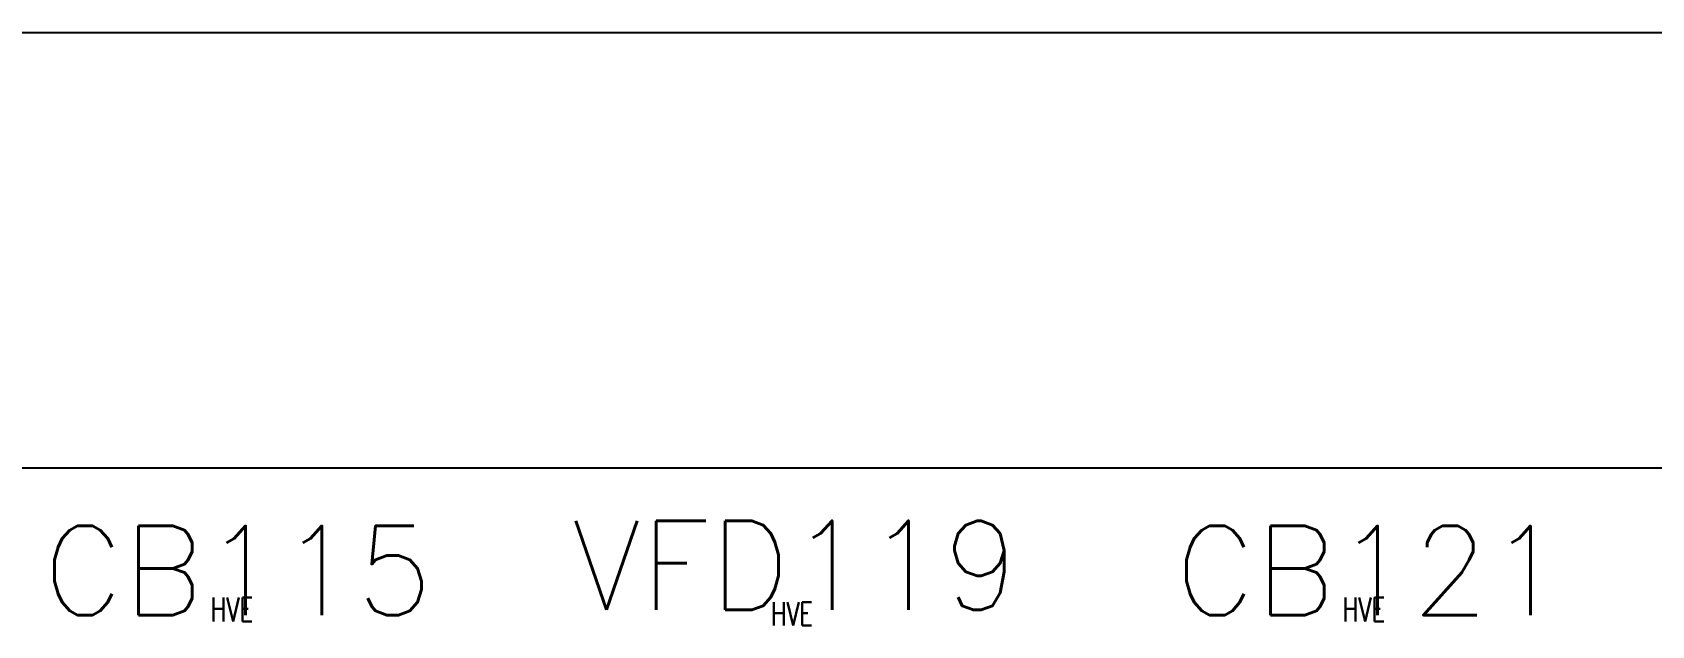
# Model space of a CAD drawing. Header units: inches. Extents: x 0.1 to 89.7, y 0.1 to 57.6.
# Drawn here: x 16.64 to 25.02, y 21.77 to 24.84 of the extents above; entities that cross this region are included whole.
import ezdxf
from ezdxf.enums import TextEntityAlignment as Align

# ---------------------------------------------------------------- set-up
doc = ezdxf.new("R2010")
doc.units = ezdxf.units.IN
doc.header["$MEASUREMENT"] = 0
doc.linetypes.add('HIDDEN2', pattern=[0.1875, 0.125, -0.0625])
for name, color, linetype in [('PLOC', 8, 'Continuous'), ('PSYMS', 7, 'Continuous'), ('PTAG', 150, 'Continuous')]:
    doc.layers.add(name, color=color, linetype=linetype)
doc.styles.add('WD', font='romans.shx', dxfattribs={"height": 0.185})

# ---------------------------------------------------------------- blocks, each defined once
blk = doc.blocks.new('1489_3P_MINIATURE')
at = {"style": 'WD', "width": 0.7}
for tag, p in [('INST', (1.0625, 5.4196)), ('LOC', (1.0625, 5.25)), ('DESC1', (1.0625, 5.0938)), ('DESC2', (1.0625, 4.9375)), ('DESC3', (1.0625, 4.7896)), ('XREF', (1.0625, 4.2188))]:
    blk.add_attdef(tag, text='', height=0.125, dxfattribs=at).set_placement(p, align=Align.CENTER)
at = {"style": 'WD'}
blk.add_attdef('TAG1', text='', height=0.125, dxfattribs=at).set_placement((1.0625, 4.625), align=Align.CENTER)
at = {"style": 'WD', "flags": 9}
blk.add_attdef('FAMILY', (1.2672, 4.5898), '', height=0.01, dxfattribs=at)
for tag, p in [('ASSYCODE', (1.2925, 4.5089)), ('MFG', (1.2903, 4.5262)), ('CAT', (1.2922, 4.5457))]:
    blk.add_attdef(tag, text='', height=0.01, dxfattribs=at).set_placement(p, align=Align.CENTER)
blk = doc.blocks.new('HDIN10C69')
for p, q in [((0, 1.125), (30.25, 1.125)), ((0, -1.125), (30.25, -1.125))]:
    blk.add_line(p, q)
blk = doc.blocks.new('HDR1_PF525_FRA')
at = {"style": 'WD', "width": 0.7}
for tag, p in [('INST', (1.375, 6.7321)), ('LOC', (1.375, 6.5625)), ('DESC1', (1.375, 6.4062)), ('DESC2', (1.375, 6.25)), ('DESC3', (1.375, 6.1021)), ('XREF', (1.375, 5.5312))]:
    blk.add_attdef(tag, text='', height=0.125, dxfattribs=at).set_placement(p, align=Align.CENTER)
at = {"style": 'WD'}
blk.add_attdef('TAG1', text='', height=0.125, dxfattribs=at).set_placement((1.375, 5.9375), align=Align.CENTER)
at = {"style": 'WD', "flags": 9}
blk.add_attdef('FAMILY', (1.5797, 5.9023), '', height=0.01, dxfattribs=at)
for tag, p in [('MFG', (1.6028, 5.8387)), ('CAT', (1.6047, 5.8582)), ('ASSYCODE', (1.605, 5.8214))]:
    blk.add_attdef(tag, text='', height=0.01, dxfattribs=at).set_placement(p, align=Align.CENTER)

msp = doc.modelspace()

# ---------------------------------------------------------------- block references
at = {"layer": 'PSYMS', "linetype": 'HIDDEN2', "xscale": 1.001880327007336, "yscale": 1.001880327007336, "zscale": 1.001880327007336}
msp.add_blockref('HDIN10C69', (9.6225, 23.71388), dxfattribs=at)
at = {"layer": 'PSYMS'}
ref = msp.add_blockref('1489_3P_MINIATURE', (16.61172, 16.53181), dxfattribs=dict(at, xscale=1.001880327007336, yscale=1.001880327007336, zscale=1.001880327007336))
ref.add_attrib('LOC', 'HVE', dxfattribs={"layer": 'PLOC', "height": 0.125235, "style": 'WD', "width": 0.7}).set_placement((17.67622, 21.79169), align=Align.CENTER)
ref.add_attrib('P_TAG1', 'CB115', dxfattribs={"layer": 'PTAG', "height": 0.461257, "style": 'WD', "flags": 8}).set_placement((17.70716, 22.05631), align=Align.MIDDLE_CENTER)
ref = msp.add_blockref('HDR1_PF525_FRA', (19.2332, 15.37658), dxfattribs=dict(at, xscale=0.9743580342574725, yscale=0.9743580342574725, zscale=0.9743580342574725))
ref.add_attrib('LOC', 'HVE', dxfattribs={"layer": 'PLOC', "height": 0.121795, "style": 'WD', "width": 0.7}).set_placement((20.57294, 21.77081), align=Align.CENTER)
ref.add_attrib('P_TAG1', 'VFD119', dxfattribs={"layer": 'PTAG', "height": 0.461257, "style": 'WD', "flags": 8}).set_placement((20.59217, 22.08269), align=Align.MIDDLE_CENTER)
ref = msp.add_blockref('1489_3P_MINIATURE', (22.46646, 16.53181), dxfattribs=dict(at, xscale=1.001880327007336, yscale=1.001880327007336, zscale=1.001880327007336))
ref.add_attrib('LOC', 'HVE', dxfattribs={"layer": 'PLOC', "height": 0.125235, "style": 'WD', "width": 0.7}).set_placement((23.53096, 21.79169), align=Align.CENTER)
ref.add_attrib('P_TAG1', 'CB121', dxfattribs={"layer": 'PTAG', "height": 0.461257, "style": 'WD', "flags": 8}).set_placement((23.56189, 22.05631), align=Align.MIDDLE_CENTER)

doc.saveas('drawing.dxf')
